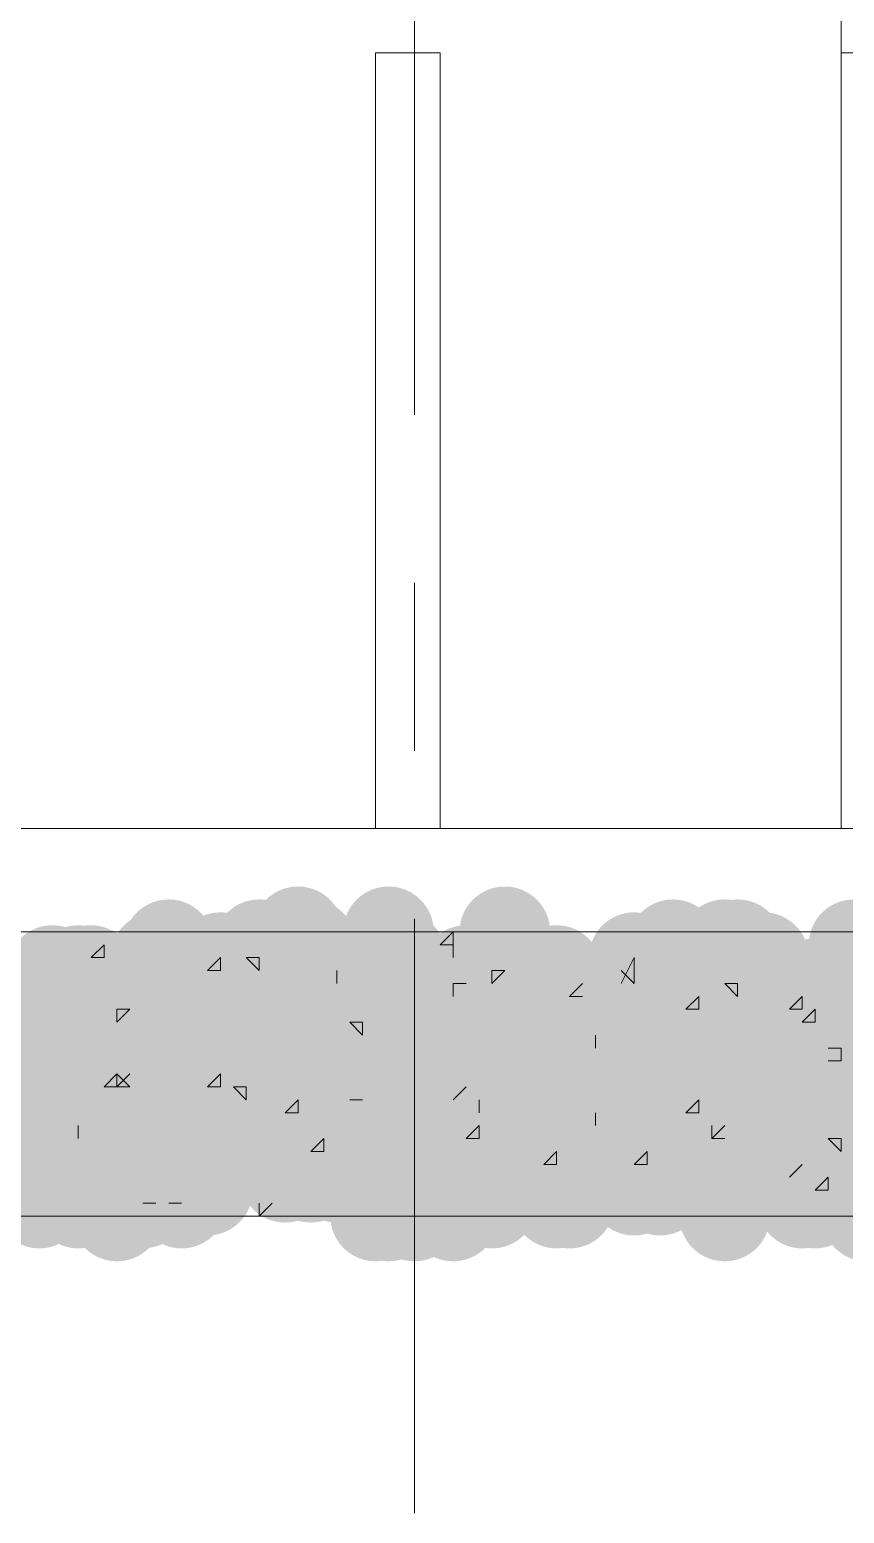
# Model space of a CAD drawing. Header units: millimetres. Extents: x 29 to 95071, y 20 to 67221.
# Drawn here: x 11609 to 11921, y 26542 to 27111 of the extents above; entities that cross this region are included whole.
import ezdxf

# ---------------------------------------------------------------- set-up
doc = ezdxf.new("R2010")
doc.units = ezdxf.units.MM

msp = doc.modelspace()

# ---------------------------------------------------------------- hatches: boundary and pattern name
h = msp.add_hatch(color=7)
edge = h.paths.add_edge_path()
edge.add_arc((11662.1, 26760.3), 17.35, 0, 360)
h = msp.add_hatch(color=7)
edge = h.paths.add_edge_path()
edge.add_arc((11696.8, 26760.3), 17.35, 0, 360)
h = msp.add_hatch(color=7)
edge = h.paths.add_edge_path()
edge.add_arc((11711.67, 26765.26), 17.35, 0, 360)
h = msp.add_hatch(color=7)
edge = h.paths.add_edge_path()
edge.add_arc((11716.62, 26760.3), 17.35, 0, 360)
h = msp.add_hatch(color=7)
edge = h.paths.add_edge_path()
edge.add_arc((11746.36, 26765.26), 17.35, 0, 360)
h = msp.add_hatch(color=7)
edge = h.paths.add_edge_path()
edge.add_arc((11790.97, 26765.26), 17.35, 0, 360)
h = msp.add_hatch(color=7)
edge = h.paths.add_edge_path()
edge.add_arc((11855.41, 26760.3), 17.35, 0, 360)
h = msp.add_hatch(color=7)
edge = h.paths.add_edge_path()
edge.add_arc((11875.23, 26760.3), 17.35, 0, 360)
h = msp.add_hatch(color=7)
edge = h.paths.add_edge_path()
edge.add_arc((11880.19, 26760.3), 17.35, 0, 360)
h = msp.add_hatch(color=7)
edge = h.paths.add_edge_path()
edge.add_arc((11924.8, 26760.3), 17.35, 0, 360)
h = msp.add_hatch(color=7)
edge = h.paths.add_edge_path()
edge.add_arc((11657.15, 26755.35), 17.35, 0, 360)
h = msp.add_hatch(color=7)
edge = h.paths.add_edge_path()
edge.add_arc((11681.93, 26755.35), 17.35, 0, 360)
h = msp.add_hatch(color=7)
edge = h.paths.add_edge_path()
edge.add_arc((11751.32, 26755.35), 17.35, 0, 360)
h = msp.add_hatch(color=7)
edge = h.paths.add_edge_path()
edge.add_arc((11840.54, 26755.35), 17.35, 0, 360)
h = msp.add_hatch(color=7)
edge = h.paths.add_edge_path()
edge.add_arc((11845.49, 26755.35), 17.35, 0, 360)
h = msp.add_hatch(color=7)
edge = h.paths.add_edge_path()
edge.add_arc((11890.1, 26755.35), 17.35, 0, 360)
h = msp.add_hatch(color=7)
edge = h.paths.add_edge_path()
edge.add_arc((11617.49, 26750.39), 17.35, 0, 360)
h = msp.add_hatch(color=7)
edge = h.paths.add_edge_path()
edge.add_arc((11627.41, 26750.39), 17.35, 0, 360)
h = msp.add_hatch(color=7)
edge = h.paths.add_edge_path()
edge.add_arc((11632.36, 26750.39), 17.35, 0, 360)
h = msp.add_hatch(color=7)
edge = h.paths.add_edge_path()
edge.add_arc((11652.19, 26750.39), 17.35, 0, 360)
h = msp.add_hatch(color=7)
edge = h.paths.add_edge_path()
edge.add_arc((11716.62, 26750.39), 17.35, 0, 360)
h = msp.add_hatch(color=7)
edge = h.paths.add_edge_path()
edge.add_arc((11776.1, 26750.39), 17.35, 0, 360)
h = msp.add_hatch(color=7)
edge = h.paths.add_edge_path()
edge.add_arc((11800.89, 26750.39), 17.35, 0, 360)
h = msp.add_hatch(color=7)
edge = h.paths.add_edge_path()
edge.add_arc((11810.8, 26750.39), 17.35, 0, 360)
h = msp.add_hatch(color=7)
edge = h.paths.add_edge_path()
edge.add_arc((11617.49, 26745.43), 17.35, 0, 360)
h = msp.add_hatch(color=7)
edge = h.paths.add_edge_path()
edge.add_arc((11617.49, 26745.43), 17.35, 0, 360)
h = msp.add_hatch(color=7)
edge = h.paths.add_edge_path()
edge.add_arc((11652.19, 26745.43), 17.35, 0, 360)
h = msp.add_hatch(color=7)
edge = h.paths.add_edge_path()
edge.add_arc((11676.97, 26745.43), 17.35, 0, 360)
h = msp.add_hatch(color=7)
edge = h.paths.add_edge_path()
edge.add_arc((11681.93, 26745.43), 17.35, 0, 360)
h = msp.add_hatch(color=7)
edge = h.paths.add_edge_path()
edge.add_arc((11716.62, 26745.43), 17.35, 0, 360)
h = msp.add_hatch(color=7)
edge = h.paths.add_edge_path()
edge.add_arc((11726.54, 26745.43), 17.35, 0, 360)
h = msp.add_hatch(color=7)
edge = h.paths.add_edge_path()
edge.add_arc((11756.28, 26745.43), 17.35, 0, 360)
h = msp.add_hatch(color=7)
edge = h.paths.add_edge_path()
edge.add_arc((11771.15, 26745.43), 17.35, 0, 360)
h = msp.add_hatch(color=7)
edge = h.paths.add_edge_path()
edge.add_arc((11781.06, 26745.43), 17.35, 0, 360)
h = msp.add_hatch(color=7)
edge = h.paths.add_edge_path()
edge.add_arc((11850.45, 26745.43), 17.35, 0, 360)
h = msp.add_hatch(color=7)
edge = h.paths.add_edge_path()
edge.add_arc((11909.93, 26745.43), 17.35, 0, 360)
h = msp.add_hatch(color=7)
edge = h.paths.add_edge_path()
edge.add_arc((11919.84, 26745.43), 17.35, 0, 360)
h = msp.add_hatch(color=7)
edge = h.paths.add_edge_path()
edge.add_arc((11597.67, 26740.48), 17.35, 0, 360)
h = msp.add_hatch(color=7)
edge = h.paths.add_edge_path()
edge.add_arc((11627.41, 26740.48), 17.35, 0, 360)
h = msp.add_hatch(color=7)
edge = h.paths.add_edge_path()
edge.add_arc((11711.67, 26740.48), 17.35, 0, 360)
h = msp.add_hatch(color=7)
edge = h.paths.add_edge_path()
edge.add_arc((11716.62, 26740.48), 17.35, 0, 360)
h = msp.add_hatch(color=7)
edge = h.paths.add_edge_path()
edge.add_arc((11746.36, 26740.48), 17.35, 0, 360)
h = msp.add_hatch(color=7)
edge = h.paths.add_edge_path()
edge.add_arc((11751.32, 26740.48), 17.35, 0, 360)
h = msp.add_hatch(color=7)
edge = h.paths.add_edge_path()
edge.add_arc((11786.02, 26740.48), 17.35, 0, 360)
h = msp.add_hatch(color=7)
edge = h.paths.add_edge_path()
edge.add_arc((11815.76, 26740.48), 17.35, 0, 360)
h = msp.add_hatch(color=7)
edge = h.paths.add_edge_path()
edge.add_arc((11815.76, 26740.48), 17.35, 0, 360)
h = msp.add_hatch(color=7)
edge = h.paths.add_edge_path()
edge.add_arc((11820.71, 26740.48), 17.35, 0, 360)
h = msp.add_hatch(color=7)
edge = h.paths.add_edge_path()
edge.add_arc((11875.23, 26740.48), 17.35, 0, 360)
h = msp.add_hatch(color=7)
edge = h.paths.add_edge_path()
edge.add_arc((11900.02, 26740.48), 17.35, 0, 360)
h = msp.add_hatch(color=7)
edge = h.paths.add_edge_path()
edge.add_arc((11642.28, 26735.52), 17.35, 0, 360)
h = msp.add_hatch(color=7)
edge = h.paths.add_edge_path()
edge.add_arc((11662.1, 26735.52), 17.35, 0, 360)
h = msp.add_hatch(color=7)
edge = h.paths.add_edge_path()
edge.add_arc((11676.97, 26735.52), 17.35, 0, 360)
h = msp.add_hatch(color=7)
edge = h.paths.add_edge_path()
edge.add_arc((11681.93, 26735.52), 17.35, 0, 360)
h = msp.add_hatch(color=7)
edge = h.paths.add_edge_path()
edge.add_arc((11696.8, 26735.52), 17.35, 0, 360)
h = msp.add_hatch(color=7)
edge = h.paths.add_edge_path()
edge.add_arc((11696.8, 26735.52), 17.35, 0, 360)
h = msp.add_hatch(color=7)
edge = h.paths.add_edge_path()
edge.add_arc((11731.49, 26735.52), 17.35, 0, 360)
h = msp.add_hatch(color=7)
edge = h.paths.add_edge_path()
edge.add_arc((11766.19, 26735.52), 17.35, 0, 360)
h = msp.add_hatch(color=7)
edge = h.paths.add_edge_path()
edge.add_arc((11776.1, 26735.52), 17.35, 0, 360)
h = msp.add_hatch(color=7)
edge = h.paths.add_edge_path()
edge.add_arc((11835.58, 26735.52), 17.35, 0, 360)
h = msp.add_hatch(color=7)
edge = h.paths.add_edge_path()
edge.add_arc((11845.49, 26735.52), 17.35, 0, 360)
h = msp.add_hatch(color=7)
edge = h.paths.add_edge_path()
edge.add_arc((11855.41, 26735.52), 17.35, 0, 360)
h = msp.add_hatch(color=7)
edge = h.paths.add_edge_path()
edge.add_arc((11860.36, 26735.52), 17.35, 0, 360)
h = msp.add_hatch(color=7)
edge = h.paths.add_edge_path()
edge.add_arc((11885.15, 26735.52), 17.35, 0, 360)
h = msp.add_hatch(color=7)
edge = h.paths.add_edge_path()
edge.add_arc((11919.84, 26735.52), 17.35, 0, 360)
h = msp.add_hatch(color=7)
edge = h.paths.add_edge_path()
edge.add_arc((11597.67, 26725.61), 17.35, 0, 360)
h = msp.add_hatch(color=7)
edge = h.paths.add_edge_path()
edge.add_arc((11602.62, 26730.56), 17.35, 0, 360)
h = msp.add_hatch(color=7)
edge = h.paths.add_edge_path()
edge.add_arc((11612.54, 26725.61), 17.35, 0, 360)
h = msp.add_hatch(color=7)
edge = h.paths.add_edge_path()
edge.add_arc((11617.49, 26725.61), 17.35, 0, 360)
h = msp.add_hatch(color=7)
edge = h.paths.add_edge_path()
edge.add_arc((11637.32, 26730.56), 17.35, 0, 360)
h = msp.add_hatch(color=7)
edge = h.paths.add_edge_path()
edge.add_arc((11647.23, 26730.56), 17.35, 0, 360)
h = msp.add_hatch(color=7)
edge = h.paths.add_edge_path()
edge.add_arc((11741.41, 26730.56), 17.35, 0, 360)
h = msp.add_hatch(color=7)
edge = h.paths.add_edge_path()
edge.add_arc((11756.28, 26725.61), 17.35, 0, 360)
h = msp.add_hatch(color=7)
edge = h.paths.add_edge_path()
edge.add_arc((11781.06, 26725.61), 17.35, 0, 360)
h = msp.add_hatch(color=7)
edge = h.paths.add_edge_path()
edge.add_arc((11781.06, 26725.61), 17.35, 0, 360)
h = msp.add_hatch(color=7)
edge = h.paths.add_edge_path()
edge.add_arc((11800.89, 26730.56), 17.35, 0, 360)
h = msp.add_hatch(color=7)
edge = h.paths.add_edge_path()
edge.add_arc((11810.8, 26730.56), 17.35, 0, 360)
h = msp.add_hatch(color=7)
edge = h.paths.add_edge_path()
edge.add_arc((11820.71, 26730.56), 17.35, 0, 360)
h = msp.add_hatch(color=7)
edge = h.paths.add_edge_path()
edge.add_arc((11825.67, 26725.61), 17.35, 0, 360)
h = msp.add_hatch(color=7)
edge = h.paths.add_edge_path()
edge.add_arc((11830.63, 26730.56), 17.35, 0, 360)
h = msp.add_hatch(color=7)
edge = h.paths.add_edge_path()
edge.add_arc((11865.32, 26730.56), 17.35, 0, 360)
h = msp.add_hatch(color=7)
edge = h.paths.add_edge_path()
edge.add_arc((11900.02, 26725.61), 17.35, 0, 360)
h = msp.add_hatch(color=7)
edge = h.paths.add_edge_path()
edge.add_arc((11934.71, 26725.61), 17.35, 0, 360)
h = msp.add_hatch(color=7)
edge = h.paths.add_edge_path()
edge.add_arc((11701.76, 26720.65), 17.35, 0, 360)
h = msp.add_hatch(color=7)
edge = h.paths.add_edge_path()
edge.add_arc((11741.41, 26720.65), 17.35, 0, 360)
h = msp.add_hatch(color=7)
edge = h.paths.add_edge_path()
edge.add_arc((11746.36, 26720.65), 17.35, 0, 360)
h = msp.add_hatch(color=7)
edge = h.paths.add_edge_path()
edge.add_arc((11875.23, 26720.65), 17.35, 0, 360)
h = msp.add_hatch(color=7)
edge = h.paths.add_edge_path()
edge.add_arc((11900.02, 26720.65), 17.35, 0, 360)
h = msp.add_hatch(color=7)
edge = h.paths.add_edge_path()
edge.add_arc((11909.93, 26720.65), 17.35, 0, 360)
h = msp.add_hatch(color=7)
edge = h.paths.add_edge_path()
edge.add_arc((11924.8, 26720.65), 17.35, 0, 360)
h = msp.add_hatch(color=7)
edge = h.paths.add_edge_path()
edge.add_arc((11924.8, 26720.65), 17.35, 0, 360)
h = msp.add_hatch(color=7)
edge = h.paths.add_edge_path()
edge.add_arc((11602.62, 26715.69), 17.35, 0, 360)
h = msp.add_hatch(color=7)
edge = h.paths.add_edge_path()
edge.add_arc((11637.32, 26715.69), 17.35, 0, 360)
h = msp.add_hatch(color=7)
edge = h.paths.add_edge_path()
edge.add_arc((11667.06, 26715.69), 17.35, 0, 360)
h = msp.add_hatch(color=7)
edge = h.paths.add_edge_path()
edge.add_arc((11701.76, 26715.69), 17.35, 0, 360)
h = msp.add_hatch(color=7)
edge = h.paths.add_edge_path()
edge.add_arc((11711.67, 26715.69), 17.35, 0, 360)
h = msp.add_hatch(color=7)
edge = h.paths.add_edge_path()
edge.add_arc((11840.54, 26715.69), 17.35, 0, 360)
h = msp.add_hatch(color=7)
edge = h.paths.add_edge_path()
edge.add_arc((11885.15, 26715.69), 17.35, 0, 360)
h = msp.add_hatch(color=7)
edge = h.paths.add_edge_path()
edge.add_arc((11885.15, 26715.69), 17.35, 0, 360)
h = msp.add_hatch(color=7)
edge = h.paths.add_edge_path()
edge.add_arc((11627.41, 26710.74), 17.35, 0, 360)
h = msp.add_hatch(color=7)
edge = h.paths.add_edge_path()
edge.add_arc((11647.23, 26710.74), 17.35, 0, 360)
h = msp.add_hatch(color=7)
edge = h.paths.add_edge_path()
edge.add_arc((11662.1, 26710.74), 17.35, 0, 360)
h = msp.add_hatch(color=7)
edge = h.paths.add_edge_path()
edge.add_arc((11672.02, 26710.74), 17.35, 0, 360)
h = msp.add_hatch(color=7)
edge = h.paths.add_edge_path()
edge.add_arc((11676.97, 26710.74), 17.35, 0, 360)
h = msp.add_hatch(color=7)
edge = h.paths.add_edge_path()
edge.add_arc((11681.93, 26710.74), 17.35, 0, 360)
h = msp.add_hatch(color=7)
edge = h.paths.add_edge_path()
edge.add_arc((11706.71, 26710.74), 17.35, 0, 360)
h = msp.add_hatch(color=7)
edge = h.paths.add_edge_path()
edge.add_arc((11741.41, 26710.74), 17.35, 0, 360)
h = msp.add_hatch(color=7)
edge = h.paths.add_edge_path()
edge.add_arc((11771.15, 26710.74), 17.35, 0, 360)
h = msp.add_hatch(color=7)
edge = h.paths.add_edge_path()
edge.add_arc((11810.8, 26710.74), 17.35, 0, 360)
h = msp.add_hatch(color=7)
edge = h.paths.add_edge_path()
edge.add_arc((11820.71, 26710.74), 17.35, 0, 360)
h = msp.add_hatch(color=7)
edge = h.paths.add_edge_path()
edge.add_arc((11845.49, 26710.74), 17.35, 0, 360)
h = msp.add_hatch(color=7)
edge = h.paths.add_edge_path()
edge.add_arc((11850.45, 26710.74), 17.35, 0, 360)
h = msp.add_hatch(color=7)
edge = h.paths.add_edge_path()
edge.add_arc((11617.49, 26705.78), 17.35, 0, 360)
h = msp.add_hatch(color=7)
edge = h.paths.add_edge_path()
edge.add_arc((11622.45, 26705.78), 17.35, 0, 360)
h = msp.add_hatch(color=7)
edge = h.paths.add_edge_path()
edge.add_arc((11776.1, 26705.78), 17.35, 0, 360)
h = msp.add_hatch(color=7)
edge = h.paths.add_edge_path()
edge.add_arc((11805.84, 26705.78), 17.35, 0, 360)
h = msp.add_hatch(color=7)
edge = h.paths.add_edge_path()
edge.add_arc((11805.84, 26705.78), 17.35, 0, 360)
h = msp.add_hatch(color=7)
edge = h.paths.add_edge_path()
edge.add_arc((11840.54, 26705.78), 17.35, 0, 360)
h = msp.add_hatch(color=7)
edge = h.paths.add_edge_path()
edge.add_arc((11875.23, 26705.78), 17.35, 0, 360)
h = msp.add_hatch(color=7)
edge = h.paths.add_edge_path()
edge.add_arc((11592.71, 26700.83), 17.35, 0, 360)
h = msp.add_hatch(color=7)
edge = h.paths.add_edge_path()
edge.add_arc((11597.67, 26700.83), 17.35, 0, 360)
h = msp.add_hatch(color=7)
edge = h.paths.add_edge_path()
edge.add_arc((11736.45, 26700.83), 17.35, 0, 360)
h = msp.add_hatch(color=7)
edge = h.paths.add_edge_path()
edge.add_arc((11746.36, 26700.83), 17.35, 0, 360)
h = msp.add_hatch(color=7)
edge = h.paths.add_edge_path()
edge.add_arc((11766.19, 26700.83), 17.35, 0, 360)
h = msp.add_hatch(color=7)
edge = h.paths.add_edge_path()
edge.add_arc((11771.15, 26700.83), 17.35, 0, 360)
h = msp.add_hatch(color=7)
edge = h.paths.add_edge_path()
edge.add_arc((11810.8, 26700.83), 17.35, 0, 360)
h = msp.add_hatch(color=7)
edge = h.paths.add_edge_path()
edge.add_arc((11900.02, 26700.83), 17.35, 0, 360)
h = msp.add_hatch(color=7)
edge = h.paths.add_edge_path()
edge.add_arc((11904.97, 26700.83), 17.35, 0, 360)
h = msp.add_hatch(color=7)
edge = h.paths.add_edge_path()
edge.add_arc((11909.93, 26700.83), 17.35, 0, 360)
h = msp.add_hatch(color=7)
edge = h.paths.add_edge_path()
edge.add_arc((11711.67, 26695.87), 17.35, 0, 360)
h = msp.add_hatch(color=7)
edge = h.paths.add_edge_path()
edge.add_arc((11726.54, 26695.87), 17.35, 0, 360)
h = msp.add_hatch(color=7)
edge = h.paths.add_edge_path()
edge.add_arc((11741.41, 26695.87), 17.35, 0, 360)
h = msp.add_hatch(color=7)
edge = h.paths.add_edge_path()
edge.add_arc((11776.1, 26695.87), 17.35, 0, 360)
h = msp.add_hatch(color=7)
edge = h.paths.add_edge_path()
edge.add_arc((11781.06, 26695.87), 17.35, 0, 360)
h = msp.add_hatch(color=7)
edge = h.paths.add_edge_path()
edge.add_arc((11865.32, 26695.87), 17.35, 0, 360)
h = msp.add_hatch(color=7)
edge = h.paths.add_edge_path()
edge.add_arc((11875.23, 26695.87), 17.35, 0, 360)
h = msp.add_hatch(color=7)
edge = h.paths.add_edge_path()
edge.add_arc((11885.15, 26695.87), 17.35, 0, 360)
h = msp.add_hatch(color=7)
edge = h.paths.add_edge_path()
edge.add_arc((11909.93, 26695.87), 17.35, 0, 360)
h = msp.add_hatch(color=7)
edge = h.paths.add_edge_path()
edge.add_arc((11627.41, 26685.96), 17.35, 0, 360)
h = msp.add_hatch(color=7)
edge = h.paths.add_edge_path()
edge.add_arc((11647.23, 26685.96), 17.35, 0, 360)
h = msp.add_hatch(color=7)
edge = h.paths.add_edge_path()
edge.add_arc((11647.23, 26685.96), 17.35, 0, 360)
h = msp.add_hatch(color=7)
edge = h.paths.add_edge_path()
edge.add_arc((11662.1, 26685.96), 17.35, 0, 360)
h = msp.add_hatch(color=7)
edge = h.paths.add_edge_path()
edge.add_arc((11681.93, 26690.91), 17.35, 0, 360)
h = msp.add_hatch(color=7)
edge = h.paths.add_edge_path()
edge.add_arc((11686.89, 26690.91), 17.35, 0, 360)
h = msp.add_hatch(color=7)
edge = h.paths.add_edge_path()
edge.add_arc((11701.76, 26685.96), 17.35, 0, 360)
h = msp.add_hatch(color=7)
edge = h.paths.add_edge_path()
edge.add_arc((11736.45, 26690.91), 17.35, 0, 360)
h = msp.add_hatch(color=7)
edge = h.paths.add_edge_path()
edge.add_arc((11776.1, 26685.96), 17.35, 0, 360)
h = msp.add_hatch(color=7)
edge = h.paths.add_edge_path()
edge.add_arc((11805.84, 26685.96), 17.35, 0, 360)
h = msp.add_hatch(color=7)
edge = h.paths.add_edge_path()
edge.add_arc((11810.8, 26685.96), 17.35, 0, 360)
h = msp.add_hatch(color=7)
edge = h.paths.add_edge_path()
edge.add_arc((11825.67, 26690.91), 17.35, 0, 360)
h = msp.add_hatch(color=7)
edge = h.paths.add_edge_path()
edge.add_arc((11825.67, 26690.91), 17.35, 0, 360)
h = msp.add_hatch(color=7)
edge = h.paths.add_edge_path()
edge.add_arc((11830.63, 26685.96), 17.35, 0, 360)
h = msp.add_hatch(color=7)
edge = h.paths.add_edge_path()
edge.add_arc((11840.54, 26690.91), 17.35, 0, 360)
h = msp.add_hatch(color=7)
edge = h.paths.add_edge_path()
edge.add_arc((11870.28, 26690.91), 17.35, 0, 360)
h = msp.add_hatch(color=7)
edge = h.paths.add_edge_path()
edge.add_arc((11592.71, 26681), 17.35, 0, 360)
h = msp.add_hatch(color=7)
edge = h.paths.add_edge_path()
edge.add_arc((11607.58, 26681), 17.35, 0, 360)
h = msp.add_hatch(color=7)
edge = h.paths.add_edge_path()
edge.add_arc((11612.54, 26681), 17.35, 0, 360)
h = msp.add_hatch(color=7)
edge = h.paths.add_edge_path()
edge.add_arc((11627.41, 26681), 17.35, 0, 360)
h = msp.add_hatch(color=7)
edge = h.paths.add_edge_path()
edge.add_arc((11657.15, 26681), 17.35, 0, 360)
h = msp.add_hatch(color=7)
edge = h.paths.add_edge_path()
edge.add_arc((11691.84, 26681), 17.35, 0, 360)
h = msp.add_hatch(color=7)
edge = h.paths.add_edge_path()
edge.add_arc((11746.36, 26681), 17.35, 0, 360)
h = msp.add_hatch(color=7)
edge = h.paths.add_edge_path()
edge.add_arc((11790.97, 26681), 17.35, 0, 360)
h = msp.add_hatch(color=7)
edge = h.paths.add_edge_path()
edge.add_arc((11790.97, 26681), 17.35, 0, 360)
h = msp.add_hatch(color=7)
edge = h.paths.add_edge_path()
edge.add_arc((11904.97, 26681), 17.35, 0, 360)
h = msp.add_hatch(color=7)
edge = h.paths.add_edge_path()
edge.add_arc((11924.8, 26681), 17.35, 0, 360)
h = msp.add_hatch(color=7)
edge = h.paths.add_edge_path()
edge.add_arc((11602.62, 26676.04), 17.35, 0, 360)
h = msp.add_hatch(color=7)
edge = h.paths.add_edge_path()
edge.add_arc((11662.1, 26676.04), 17.35, 0, 360)
h = msp.add_hatch(color=7)
edge = h.paths.add_edge_path()
edge.add_arc((11711.67, 26676.04), 17.35, 0, 360)
h = msp.add_hatch(color=7)
edge = h.paths.add_edge_path()
edge.add_arc((11726.54, 26676.04), 17.35, 0, 360)
h = msp.add_hatch(color=7)
edge = h.paths.add_edge_path()
edge.add_arc((11746.36, 26676.04), 17.35, 0, 360)
h = msp.add_hatch(color=7)
edge = h.paths.add_edge_path()
edge.add_arc((11751.32, 26676.04), 17.35, 0, 360)
h = msp.add_hatch(color=7)
edge = h.paths.add_edge_path()
edge.add_arc((11761.23, 26676.04), 17.35, 0, 360)
h = msp.add_hatch(color=7)
edge = h.paths.add_edge_path()
edge.add_arc((11795.93, 26676.04), 17.35, 0, 360)
h = msp.add_hatch(color=7)
edge = h.paths.add_edge_path()
edge.add_arc((11875.23, 26676.04), 17.35, 0, 360)
h = msp.add_hatch(color=7)
edge = h.paths.add_edge_path()
edge.add_arc((11929.76, 26676.04), 17.35, 0, 360)
h = msp.add_hatch(color=7)
edge = h.paths.add_edge_path()
edge.add_arc((11627.41, 26671.09), 17.35, 0, 360)
h = msp.add_hatch(color=7)
edge = h.paths.add_edge_path()
edge.add_arc((11637.32, 26671.09), 17.35, 0, 360)
h = msp.add_hatch(color=7)
edge = h.paths.add_edge_path()
edge.add_arc((11672.02, 26671.09), 17.35, 0, 360)
h = msp.add_hatch(color=7)
edge = h.paths.add_edge_path()
edge.add_arc((11676.97, 26671.09), 17.35, 0, 360)
h = msp.add_hatch(color=7)
edge = h.paths.add_edge_path()
edge.add_arc((11706.71, 26671.09), 17.35, 0, 360)
h = msp.add_hatch(color=7)
edge = h.paths.add_edge_path()
edge.add_arc((11706.71, 26671.09), 17.35, 0, 360)
h = msp.add_hatch(color=7)
edge = h.paths.add_edge_path()
edge.add_arc((11716.62, 26671.09), 17.35, 0, 360)
h = msp.add_hatch(color=7)
edge = h.paths.add_edge_path()
edge.add_arc((11726.54, 26671.09), 17.35, 0, 360)
h = msp.add_hatch(color=7)
edge = h.paths.add_edge_path()
edge.add_arc((11741.41, 26671.09), 17.35, 0, 360)
h = msp.add_hatch(color=7)
edge = h.paths.add_edge_path()
edge.add_arc((11830.63, 26671.09), 17.35, 0, 360)
h = msp.add_hatch(color=7)
edge = h.paths.add_edge_path()
edge.add_arc((11840.54, 26671.09), 17.35, 0, 360)
h = msp.add_hatch(color=7)
edge = h.paths.add_edge_path()
edge.add_arc((11860.36, 26671.09), 17.35, 0, 360)
h = msp.add_hatch(color=7)
edge = h.paths.add_edge_path()
edge.add_arc((11870.28, 26671.09), 17.35, 0, 360)
h = msp.add_hatch(color=7)
edge = h.paths.add_edge_path()
edge.add_arc((11890.1, 26671.09), 17.35, 0, 360)
h = msp.add_hatch(color=7)
edge = h.paths.add_edge_path()
edge.add_arc((11890.1, 26671.09), 17.35, 0, 360)
h = msp.add_hatch(color=7)
edge = h.paths.add_edge_path()
edge.add_arc((11895.06, 26671.09), 17.35, 0, 360)
h = msp.add_hatch(color=7)
edge = h.paths.add_edge_path()
edge.add_arc((11900.02, 26671.09), 17.35, 0, 360)
h = msp.add_hatch(color=7)
edge = h.paths.add_edge_path()
edge.add_arc((11929.76, 26671.09), 17.35, 0, 360)
h = msp.add_hatch(color=7)
edge = h.paths.add_edge_path()
edge.add_arc((11607.58, 26666.13), 17.35, 0, 360)
h = msp.add_hatch(color=7)
edge = h.paths.add_edge_path()
edge.add_arc((11647.23, 26666.13), 17.35, 0, 360)
h = msp.add_hatch(color=7)
edge = h.paths.add_edge_path()
edge.add_arc((11667.06, 26666.13), 17.35, 0, 360)
h = msp.add_hatch(color=7)
edge = h.paths.add_edge_path()
edge.add_arc((11676.97, 26666.13), 17.35, 0, 360)
h = msp.add_hatch(color=7)
edge = h.paths.add_edge_path()
edge.add_arc((11776.1, 26666.13), 17.35, 0, 360)
h = msp.add_hatch(color=7)
edge = h.paths.add_edge_path()
edge.add_arc((11805.84, 26666.13), 17.35, 0, 360)
h = msp.add_hatch(color=7)
edge = h.paths.add_edge_path()
edge.add_arc((11810.8, 26666.13), 17.35, 0, 360)
h = msp.add_hatch(color=7)
edge = h.paths.add_edge_path()
edge.add_arc((11840.54, 26666.13), 17.35, 0, 360)
h = msp.add_hatch(color=7)
edge = h.paths.add_edge_path()
edge.add_arc((11850.45, 26666.13), 17.35, 0, 360)
h = msp.add_hatch(color=7)
edge = h.paths.add_edge_path()
edge.add_arc((11850.45, 26666.13), 17.35, 0, 360)
h = msp.add_hatch(color=7)
edge = h.paths.add_edge_path()
edge.add_arc((11612.54, 26661.17), 17.35, 0, 360)
h = msp.add_hatch(color=7)
edge = h.paths.add_edge_path()
edge.add_arc((11627.41, 26661.17), 17.35, 0, 360)
h = msp.add_hatch(color=7)
edge = h.paths.add_edge_path()
edge.add_arc((11642.28, 26661.17), 17.35, 0, 360)
h = msp.add_hatch(color=7)
edge = h.paths.add_edge_path()
edge.add_arc((11652.19, 26661.17), 17.35, 0, 360)
h = msp.add_hatch(color=7)
edge = h.paths.add_edge_path()
edge.add_arc((11652.19, 26661.17), 17.35, 0, 360)
h = msp.add_hatch(color=7)
edge = h.paths.add_edge_path()
edge.add_arc((11667.06, 26661.17), 17.35, 0, 360)
h = msp.add_hatch(color=7)
edge = h.paths.add_edge_path()
edge.add_arc((11776.1, 26661.17), 17.35, 0, 360)
h = msp.add_hatch(color=7)
edge = h.paths.add_edge_path()
edge.add_arc((11786.02, 26661.17), 17.35, 0, 360)
h = msp.add_hatch(color=7)
edge = h.paths.add_edge_path()
edge.add_arc((11810.8, 26661.17), 17.35, 0, 360)
h = msp.add_hatch(color=7)
edge = h.paths.add_edge_path()
edge.add_arc((11815.76, 26661.17), 17.35, 0, 360)
h = msp.add_hatch(color=7)
edge = h.paths.add_edge_path()
edge.add_arc((11875.23, 26661.17), 17.35, 0, 360)
h = msp.add_hatch(color=7)
edge = h.paths.add_edge_path()
edge.add_arc((11904.97, 26661.17), 17.35, 0, 360)
h = msp.add_hatch(color=7)
edge = h.paths.add_edge_path()
edge.add_arc((11909.93, 26661.17), 17.35, 0, 360)
h = msp.add_hatch(color=7)
edge = h.paths.add_edge_path()
edge.add_arc((11642.28, 26656.22), 17.35, 0, 360)
h = msp.add_hatch(color=7)
edge = h.paths.add_edge_path()
edge.add_arc((11741.41, 26656.22), 17.35, 0, 360)
h = msp.add_hatch(color=7)
edge = h.paths.add_edge_path()
edge.add_arc((11746.36, 26656.22), 17.35, 0, 360)
h = msp.add_hatch(color=7)
edge = h.paths.add_edge_path()
edge.add_arc((11746.36, 26656.22), 17.35, 0, 360)
h = msp.add_hatch(color=7)
edge = h.paths.add_edge_path()
edge.add_arc((11756.28, 26656.22), 17.35, 0, 360)
h = msp.add_hatch(color=7)
edge = h.paths.add_edge_path()
edge.add_arc((11756.28, 26656.22), 17.35, 0, 360)
h = msp.add_hatch(color=7)
edge = h.paths.add_edge_path()
edge.add_arc((11771.15, 26656.22), 17.35, 0, 360)
h = msp.add_hatch(color=7)
edge = h.paths.add_edge_path()
edge.add_arc((11875.23, 26656.22), 17.35, 0, 360)
h = msp.add_hatch(color=7)
edge = h.paths.add_edge_path()
edge.add_arc((11929.76, 26656.22), 17.35, 0, 360)

# ---------------------------------------------------------------- linework, layer by layer
at = {"color": 7, "lineweight": 0}
msp.add_lwpolyline([(11592.71, 31583.02), (11919.84, 31583.02), (11919.84, 26804.91), (11592.71, 26804.91)], close=True, dxfattribs=at)
for points in [[(11756.28, 27280.74), (11756.28, 26963.52)], [(11741.41, 27102.3), (11766.19, 27102.3)], [(11741.41, 27102.3), (11741.41, 26804.91)], [(11766.19, 27102.3), (11766.19, 26804.91)], [(11919.84, 27102.3), (11984.28, 27102.3)], [(11756.28, 26899.09), (11756.28, 26834.65)], [(11429.15, 26804.91), (12078.45, 26804.91)], [(11756.28, 26770.22), (11756.28, 26542.22)], [(12078.45, 26765.26), (11429.15, 26765.26)], [(11632.36, 26755.35), (11637.32, 26760.3)], [(11637.32, 26755.35), (11637.32, 26760.3)], [(11766.19, 26760.3), (11771.15, 26765.26)], [(11766.19, 26760.3), (11771.15, 26760.3)], [(11771.15, 26755.35), (11771.15, 26765.26)], [(11632.36, 26755.35), (11637.32, 26755.35)], [(11676.97, 26750.39), (11681.93, 26755.35)], [(11681.93, 26750.39), (11681.93, 26755.35)], [(11691.84, 26755.35), (11696.8, 26755.35)], [(11691.84, 26755.35), (11696.8, 26750.39)], [(11696.8, 26750.39), (11696.8, 26755.35)], [(11835.58, 26745.43), (11840.54, 26755.35)], [(11840.54, 26745.43), (11840.54, 26755.35)], [(11676.97, 26750.39), (11681.93, 26750.39)], [(11726.54, 26745.43), (11726.54, 26750.39)], [(11726.54, 26745.43), (11726.54, 26750.39)], [(11786.02, 26750.39), (11790.97, 26750.39)], [(11786.02, 26750.39), (11786.02, 26745.43)], [(11786.02, 26745.43), (11790.97, 26750.39)], [(11835.58, 26750.39), (11840.54, 26745.43)], [(11771.15, 26745.43), (11776.1, 26745.43)], [(11771.15, 26740.48), (11771.15, 26745.43)], [(11815.76, 26740.48), (11820.71, 26745.43)], [(11875.23, 26745.43), (11880.19, 26745.43)], [(11875.23, 26745.43), (11880.19, 26740.48)], [(11880.19, 26740.48), (11880.19, 26745.43)], [(11815.76, 26740.48), (11820.71, 26740.48)], [(11860.36, 26735.52), (11865.32, 26740.48)], [(11865.32, 26735.52), (11865.32, 26740.48)], [(11900.02, 26735.52), (11904.97, 26740.48)], [(11904.97, 26735.52), (11904.97, 26740.48)], [(11642.28, 26735.52), (11647.23, 26735.52)], [(11642.28, 26735.52), (11642.28, 26730.56)], [(11642.28, 26730.56), (11647.23, 26735.52)], [(11860.36, 26735.52), (11865.32, 26735.52)], [(11900.02, 26735.52), (11904.97, 26735.52)], [(11904.97, 26730.56), (11909.93, 26735.52)], [(11909.93, 26730.56), (11909.93, 26735.52)], [(11731.49, 26730.56), (11736.45, 26730.56)], [(11731.49, 26730.56), (11736.45, 26725.61)], [(11736.45, 26725.61), (11736.45, 26730.56)], [(11904.97, 26730.56), (11909.93, 26730.56)], [(11825.67, 26725.61), (11825.67, 26720.65)], [(11825.67, 26720.65), (11825.67, 26725.61)], [(11914.89, 26720.65), (11919.84, 26720.65)], [(11919.84, 26715.69), (11919.84, 26720.65)], [(11914.89, 26715.69), (11919.84, 26715.69)], [(11637.32, 26705.78), (11642.28, 26710.74)], [(11642.28, 26705.78), (11647.23, 26710.74)], [(11647.23, 26705.78), (11642.28, 26710.74)], [(11642.28, 26705.78), (11642.28, 26710.74)], [(11676.97, 26705.78), (11681.93, 26710.74)], [(11681.93, 26705.78), (11681.93, 26710.74)], [(11637.32, 26705.78), (11642.28, 26705.78)], [(11642.28, 26705.78), (11647.23, 26705.78)], [(11676.97, 26705.78), (11681.93, 26705.78)], [(11686.89, 26705.78), (11691.84, 26705.78)], [(11686.89, 26705.78), (11691.84, 26700.83)], [(11691.84, 26700.83), (11691.84, 26705.78)], [(11771.15, 26700.83), (11776.1, 26705.78)], [(11771.15, 26700.83), (11776.1, 26705.78)], [(11706.71, 26695.87), (11711.67, 26700.83)], [(11711.67, 26695.87), (11711.67, 26700.83)], [(11731.49, 26700.83), (11736.45, 26700.83)], [(11731.49, 26700.83), (11736.45, 26700.83)], [(11781.06, 26695.87), (11781.06, 26700.83)], [(11781.06, 26695.87), (11781.06, 26700.83)], [(11860.36, 26695.87), (11865.32, 26700.83)], [(11865.32, 26695.87), (11865.32, 26700.83)], [(11706.71, 26695.87), (11711.67, 26695.87)], [(11825.67, 26690.91), (11825.67, 26695.87)], [(11825.67, 26690.91), (11825.67, 26695.87)], [(11860.36, 26695.87), (11865.32, 26695.87)], [(11627.41, 26685.96), (11627.41, 26690.91)], [(11627.41, 26685.96), (11627.41, 26690.91)], [(11776.1, 26685.96), (11781.06, 26690.91)], [(11781.06, 26685.96), (11781.06, 26690.91)], [(11870.28, 26685.96), (11875.23, 26690.91)], [(11870.28, 26685.96), (11870.28, 26690.91)], [(11716.62, 26681), (11721.58, 26685.96)], [(11716.62, 26681), (11721.58, 26681)], [(11721.58, 26681), (11721.58, 26685.96)], [(11776.1, 26685.96), (11781.06, 26685.96)], [(11805.84, 26676.04), (11810.8, 26681)], [(11810.8, 26676.04), (11810.8, 26681)], [(11840.54, 26676.04), (11845.49, 26681)], [(11845.49, 26676.04), (11845.49, 26681)], [(11870.28, 26685.96), (11875.23, 26685.96)], [(11914.89, 26685.96), (11919.84, 26685.96)], [(11914.89, 26685.96), (11919.84, 26681)], [(11919.84, 26681), (11919.84, 26685.96)], [(11805.84, 26676.04), (11810.8, 26676.04)], [(11840.54, 26676.04), (11845.49, 26676.04)], [(11900.02, 26671.09), (11904.97, 26676.04)], [(11900.02, 26671.09), (11904.97, 26676.04)], [(11909.93, 26666.13), (11914.89, 26671.09)], [(11914.89, 26666.13), (11914.89, 26671.09)], [(11909.93, 26666.13), (11914.89, 26666.13)], [(11652.19, 26661.17), (11657.15, 26661.17)], [(11662.1, 26661.17), (11667.06, 26661.17)], [(11662.1, 26661.17), (11667.06, 26661.17)], [(11696.8, 26656.22), (11701.76, 26661.17)], [(11696.8, 26656.22), (11696.8, 26661.17)], [(26883.65, 26656.22), (3905.11, 26656.22)], [(5253.29, 26656.22), (18021.35, 26656.22)], [(16494.73, 26656.22), (10670.79, 26656.22)], [(11696.8, 26656.22), (11701.76, 26656.22)], [(11756.28, 26656.22), (11761.23, 26656.22)], [(11756.28, 26656.22), (11761.23, 26656.22)]]:
    msp.add_lwpolyline(points, dxfattribs=at)

doc.saveas('drawing.dxf')
